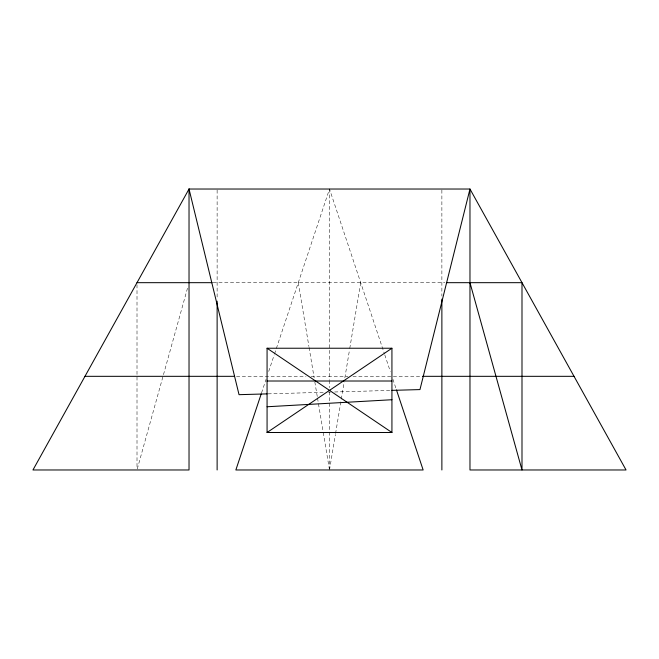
<?xml version="1.0" encoding="UTF-8"?>
<svg xmlns="http://www.w3.org/2000/svg" width="659" height="659" viewBox="0 0 659 659"><rect width="100%" height="100%" fill="white"/><g stroke="black" fill="none" stroke-linecap="round" stroke-linejoin="round"><path stroke-width="0.49" stroke-dasharray="3.29 2.47" d="M329.5 469.974L335.406 434.536M335.571 433.523L341.14 400.112M341.313 399.107L344.179 381.891M344.855 377.846L349.583 349.492M349.748 348.479L360.712 282.678M137.278 468.977L187.93 286.64M261.541 392.904L266.096 379.246M268.691 371.445L274.218 354.863M274.548 353.891L329.5 189.026L384.452 353.891M268.089 393.851L323.363 392.303M328.479 392.154L330.521 392.097M334.615 391.981L390.911 390.4M213.112 282.678L444.891 282.678M236.49 376.322L306.007 376.322M311.081 376.322L347.919 376.322M352.993 376.322L421.488 376.322M384.782 354.863L390.309 371.445M392.904 379.246L396.158 389.008M298.288 282.678L308.914 346.461M309.079 347.474L314.145 377.846M314.821 381.891L317.35 397.08M317.523 398.094L323.091 431.497M323.256 432.51L329.335 468.961M441.876 190.056L441.876 296.056M329.5 189.026L329.5 379.411M329.5 380.441L329.5 387.64M329.5 391.759L329.5 468.944M217.124 190.056L217.124 298.115M137.006 284.737L137.006 468.944"/><path stroke-width="0.99" d="M261.219 393.884L235.856 469.974L423.144 469.974L396.487 389.98M267.068 432.51L391.932 348.232L391.932 432.51L267.068 432.51L267.068 348.232L391.932 348.232M267.068 406.76L391.932 399.733M267.068 393.884L239.036 394.675L189.026 189.026L469.974 189.026L626.05 469.974L469.974 469.974L469.974 189.026L419.964 389.584L391.932 390.367M137.006 282.678L212.107 282.678M446.893 282.678L521.994 282.678L521.994 469.974L469.974 282.678M84.978 376.322L234.489 376.322M422.468 376.322L574.022 376.322M267.068 381.009L391.932 381.009M267.068 348.232L391.932 432.51M441.876 299.145L441.876 469.974M217.124 301.196L217.124 469.974M189.026 189.026L32.95 469.974L189.026 469.974L189.026 189.026"/></g></svg>
